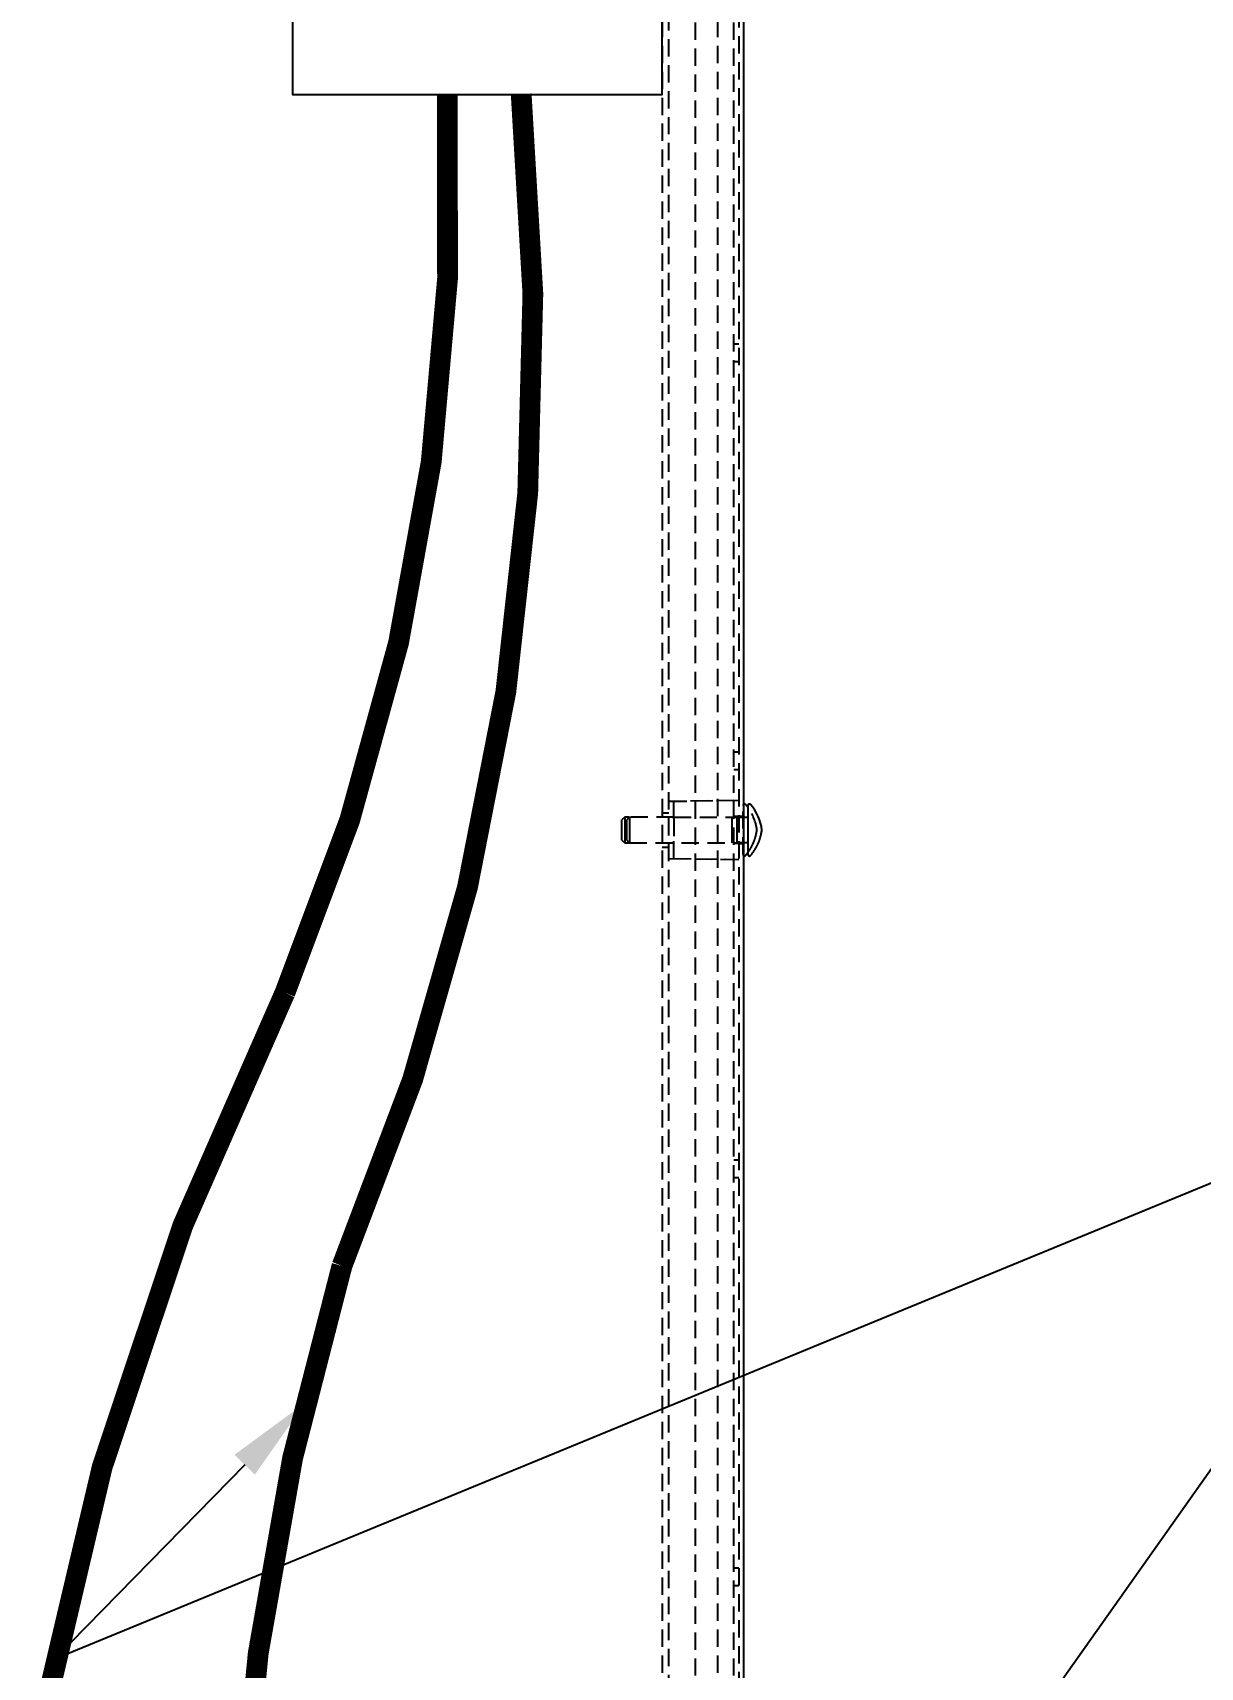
# Model space of a CAD drawing. Header units: feet. Extents: x -208 to 2089, y -974 to 342.
# Drawn here: x 1222.07 to 1238.94, y 111.1 to 134.71 of the extents above; entities that cross this region are included whole.
import ezdxf
from ezdxf import colors
from ezdxf.entities.mleader import LeaderData, LeaderLine
from ezdxf.math import Vec2, Vec3

# ---------------------------------------------------------------- set-up
doc = ezdxf.new("R2010")
doc.units = ezdxf.units.FT
doc.header["$MEASUREMENT"] = 0
doc.linetypes.add('HIDDEN', pattern=[0.375, 0.25, -0.125])
for name, color, linetype in [('E-CABL-FO', 120, 'FIBER_OPTIC'), ('E-EQPM-CAB', 5, 'Continuous'), ('E-EQPM-ENCL', 8, 'Continuous'), ('G-ANNO-TEXT', 1, 'Continuous')]:
    doc.layers.add(name, color=color, linetype=linetype)
doc.styles.add('NEI-A', font='arial.ttf', dxfattribs={"height": 0.1})
doc.linetypes.add('FIBER_OPTIC', pattern='A,0.2,-0.05,0,-0.05,0.2,-0.15,["FO",Standard,S=0.1,R=0,X=-0.04,Y=-0.05],-0.25,0.2,-0.05,0,-0.05', length=1.2)

msp = doc.modelspace()

# ---------------------------------------------------------------- linework, layer by layer
at = {"layer": 'E-EQPM-CAB'}
msp.add_lwpolyline([(1225.82887, 145.81665), (1225.82887, 133.81665), (1231.1622, 133.81665), (1231.1622, 145.81665)], close=True, dxfattribs=at)
at = {"layer": 'E-EQPM-ENCL', "linetype": 'HIDDEN'}
for p, q in [((1232.2712, 130.21086), (1232.1992, 130.21086)), ((1232.1992, 129.96085), (1232.2712, 129.96085)), ((1232.2712, 124.31806), (1232.1992, 124.31806)), ((1232.1992, 124.06806), (1232.2712, 124.06806)), ((1232.1992, 123.61989), (1231.2592, 123.60349)), ((1232.2712, 123.61989), (1231.3312, 123.60349)), ((1231.3312, 123.59143), (1231.3312, 123.60349)), ((1231.3312, 123.43122), (1231.3312, 123.59143)), ((1232.3332, 122.83745), (1232.3332, 123.54867)), ((1230.62321, 123.38055), (1230.5832, 123.34057)), ((1230.5832, 123.19306), (1230.5832, 123.34056)), ((1230.69521, 123.38056), (1230.62321, 123.38055)), ((1230.62321, 123.38055), (1230.62321, 123.19306)), ((1230.69521, 123.38055), (1230.6552, 123.34057)), ((1230.6552, 123.19306), (1230.6552, 123.34056)), ((1231.3312, 123.38056), (1230.69521, 123.38055)), ((1230.69521, 123.38055), (1230.69521, 123.19306)), ((1231.1622, 123.44307), (1231.2592, 123.44307)), ((1231.3312, 123.35327), (1231.3312, 123.43122)), ((1231.3312, 123.38055), (1232.2492, 123.38056)), ((1231.3312, 123.35327), (1231.3312, 123.03284)), ((1232.1772, 123.34056), (1232.1772, 123.38056)), ((1232.1772, 123.19306), (1232.1772, 123.34056)), ((1232.2712, 123.38856), (1232.1992, 123.38856)), ((1232.2492, 123.38056), (1232.3432, 123.38056)), ((1232.2492, 123.34056), (1232.2492, 123.38056)), ((1232.2492, 123.19306), (1232.2492, 123.34056)), ((1232.3432, 123.38856), (1232.2712, 123.38856)), ((1230.5832, 123.04556), (1230.5832, 123.19306)), ((1230.5832, 123.04555), (1230.62321, 123.00557)), ((1230.62321, 123.19306), (1230.62321, 123.00557)), ((1230.62321, 123.00557), (1230.69521, 123.00556)), ((1230.6552, 123.04556), (1230.6552, 123.19306)), ((1230.6552, 123.04555), (1230.69521, 123.00557)), ((1230.69521, 123.19306), (1230.69521, 123.00557)), ((1230.69521, 123.00557), (1232.24919, 123.00557)), ((1231.3312, 122.9549), (1231.3312, 123.03284)), ((1232.1772, 123.04556), (1232.1772, 123.19306)), ((1232.1772, 123.00556), (1232.1772, 123.04556)), ((1232.24919, 123.00556), (1232.2492, 123.00556)), ((1232.2492, 123.04556), (1232.2492, 123.19306)), ((1232.2492, 123.00556), (1232.2492, 123.04556)), ((1232.3432, 123.00556), (1232.2492, 123.00556)), ((1231.1622, 122.94305), (1231.2592, 122.94305)), ((1231.2592, 122.78263), (1232.1992, 122.76623)), ((1231.3312, 122.79469), (1231.3312, 122.9549)), ((1231.3312, 122.78263), (1231.3312, 122.79469)), ((1231.3312, 122.78263), (1232.2712, 122.76623)), ((1232.2712, 122.99756), (1232.1992, 122.99756)), ((1232.2712, 122.99756), (1232.3432, 122.99756))]:
    msp.add_line(p, q, dxfattribs=at)
at = {"layer": 'E-EQPM-ENCL', "linetype": 'Continuous'}
for p, q in [((1232.4052, 122.83745), (1232.4052, 123.54867)), ((1232.3432, 123.38056), (1232.4052, 123.38056)), ((1232.4052, 123.00556), (1232.3432, 123.00556))]:
    msp.add_line(p, q, dxfattribs=at)
at = {"layer": 'E-EQPM-ENCL', "linetype": 'HIDDEN'}
for points in [[(1232.4052, 122.87094), (1232.41197, 122.88045, 0.00415512), (1232.41859, 122.89007, 0.00414249), (1232.42505, 122.89982, 0.00413699), (1232.43137, 122.90968, 0.00414769), (1232.43751, 122.91966, 0.00415272), (1232.4435, 122.92974, 0.00415418), (1232.44932, 122.93994, 0.0041548), (1232.45498, 122.95023, 0.00415704), (1232.46046, 122.96062, 0.00415804), (1232.46577, 122.9711, 0.00415888), (1232.4709, 122.98167, 0.00415767), (1232.47586, 122.99232, 0.00415468), (1232.48063, 123.00305, 0.00415625), (1232.48523, 123.01386, 0.00416091), (1232.48964, 123.02474, 0.00414884), (1232.49387, 123.03568, 0.00412072), (1232.49791, 123.04667, 0.00415194), (1232.50177, 123.05774, 0.0042278), (1232.50543, 123.06887, 0.00410799), (1232.50891, 123.08001, 0.00383798), (1232.51218, 123.09111, 0.00421767), (1232.51529, 123.10244, 0.0049985), (1232.51825, 123.11406, 0.00381401), (1232.52091, 123.125, 0.00136294), (1232.52322, 123.1349, 0.00531894), (1232.52577, 123.14765, 0.00911544), (1232.52913, 123.1673, 0.00448552), (1232.53319, 123.19306, 0.00238968)], [(1232.3332, 122.83744), (1232.33321, 122.83689, 0.00752636), (1232.33323, 122.83633, 0.0070835), (1232.33327, 122.83575, 0.00699008), (1232.33333, 122.83517, 0.00730418), (1232.33341, 122.83458, 0.00745645), (1232.3335, 122.83398, 0.00758292), (1232.33362, 122.83337, 0.00767413), (1232.33376, 122.83276, 0.00784705), (1232.33392, 122.83214, 0.00795351), (1232.3341, 122.83151, 0.00811521), (1232.33431, 122.83088, 0.00821367), (1232.33454, 122.83025, 0.00836851), (1232.33479, 122.82962, 0.00847483), (1232.33508, 122.82899, 0.0086481), (1232.33539, 122.82836, 0.00871736), (1232.33572, 122.82773, 0.00880327), (1232.33608, 122.82711, 0.00898234), (1232.33647, 122.82649, 0.00933068), (1232.33689, 122.82587, 0.0091169), (1232.33733, 122.82527, 0.00857519), (1232.3378, 122.82469, 0.00963578), (1232.3383, 122.8241, 0.01175228), (1232.33885, 122.82353, 0.00882709), (1232.33938, 122.82299, 0.00275913), (1232.33987, 122.82251, 0.01285979), (1232.34056, 122.82195, 0.02245551), (1232.34169, 122.82115, 0.01082752), (1232.3432, 122.82013, 0.0056135)]]:
    msp.add_lwpolyline(points, format="xyb", dxfattribs=at)
at = {"layer": 'E-EQPM-ENCL', "linetype": 'Continuous'}
for points in [[(1232.44034, 122.82439), (1232.44909, 122.83473, 0.00484233), (1232.45765, 122.84525, 0.0048138), (1232.46603, 122.85597, 0.00480353), (1232.47421, 122.86687, 0.00482694), (1232.4822, 122.87794, 0.00483816), (1232.48998, 122.88918, 0.00484324), (1232.49755, 122.9006, 0.00484636), (1232.50491, 122.91216, 0.0048537), (1232.51204, 122.92389, 0.00485759), (1232.51896, 122.93576, 0.00486218), (1232.52564, 122.94777, 0.00486292), (1232.53209, 122.95991, 0.00486258), (1232.5383, 122.97218, 0.00486623), (1232.54427, 122.98457, 0.00487415), (1232.54999, 122.99708, 0.00486147), (1232.55547, 123.00968, 0.00483049), (1232.5607, 123.02239, 0.00486794), (1232.56568, 123.03519, 0.00495779), (1232.5704, 123.0481, 0.00481846), (1232.57487, 123.06103, 0.0045035), (1232.57905, 123.07395, 0.00494737), (1232.58302, 123.08714, 0.00586043), (1232.58677, 123.10069, 0.0044754), (1232.59013, 123.11346, 0.0016084), (1232.59304, 123.12502, 0.00623279), (1232.5962, 123.13993, 0.01067785), (1232.60029, 123.16292, 0.00525955), (1232.60519, 123.19306, 0.00280343)], [(1232.3432, 122.82013), (1232.34365, 122.81988, 0.00645795), (1232.34411, 122.81964, 0.0064388), (1232.34457, 122.81941, 0.00642544), (1232.34504, 122.81919, 0.00644809), (1232.34552, 122.81898, 0.00645912), (1232.346, 122.81879, 0.00645842), (1232.34649, 122.81861, 0.00645708), (1232.34698, 122.81844, 0.00645722), (1232.34747, 122.81829, 0.00645539), (1232.34797, 122.81815, 0.00644825), (1232.34847, 122.81802, 0.00644221), (1232.34898, 122.8179, 0.0064304), (1232.34948, 122.8178, 0.0064213), (1232.34999, 122.81771, 0.00640414), (1232.3505, 122.81763, 0.00639174), (1232.35101, 122.81757, 0.00636959), (1232.35152, 122.81752, 0.00635408), (1232.35202, 122.81749, 0.00632703), (1232.35253, 122.81746, 0.0063085), (1232.35304, 122.81745, 0.00627681), (1232.35354, 122.81745, 0.0062554), (1232.35404, 122.81747, 0.00621928), (1232.35454, 122.8175, 0.00619515), (1232.35503, 122.81754, 0.00615486), (1232.35552, 122.81759, 0.00612818), (1232.356, 122.81765, 0.00608403), (1232.35649, 122.81772, 0.00605498), (1232.35696, 122.81781, 0.00600725), (1232.35743, 122.8179, 0.00597603), (1232.3579, 122.81801, 0.00592504), (1232.35835, 122.81813, 0.00589184), (1232.35881, 122.81825, 0.00583792), (1232.35925, 122.81839, 0.00580295), (1232.35969, 122.81854, 0.0057464), (1232.36012, 122.81869, 0.00570987), (1232.36055, 122.81885, 0.00565109), (1232.36097, 122.81902, 0.00561312), (1232.36138, 122.8192, 0.00555217), (1232.36178, 122.81939, 0.0055133), (1232.36217, 122.81958, 0.00545141), (1232.36256, 122.81978, 0.00541058), (1232.36294, 122.81998, 0.00534474), (1232.36331, 122.82019, 0.00530668), (1232.36367, 122.82041, 0.00524893), (1232.36402, 122.82063, 0.00519756), (1232.36437, 122.82086, 0.00510714), (1232.3647, 122.82109, 0.00509992), (1232.36503, 122.82133, 0.00511706), (1232.36535, 122.82157, 0.0049563), (1232.36566, 122.82181, 0.00461639), (1232.36597, 122.82206, 0.00497118), (1232.36626, 122.82231, 0.00573245), (1232.36656, 122.82257, 0.00445759), (1232.36683, 122.82282, 0.00182116), (1232.36707, 122.82304, 0.00592827), (1232.36736, 122.82333, 0.00996601), (1232.36779, 122.82379, 0.00503207), (1232.36834, 122.82439, 0.00275444)], [(1232.36834, 122.82439), (1232.36962, 122.82588, 0.0006992), (1232.37091, 122.82738, 0.0006984), (1232.37218, 122.82888, 0.00069822), (1232.37346, 122.83039, 0.0006988), (1232.37473, 122.8319, 0.00069909), (1232.376, 122.83341, 0.00069931), (1232.37726, 122.83493, 0.00069946), (1232.37852, 122.83645, 0.00069974), (1232.37977, 122.83798, 0.00069996), (1232.38102, 122.83951, 0.00070034), (1232.38227, 122.84104, 0.00070037), (1232.38351, 122.84258, 0.00070028), (1232.38475, 122.84413, 0.00070096), (1232.38599, 122.84567, 0.00070248), (1232.38722, 122.84722, 0.00070089), (1232.38845, 122.84878, 0.00069685), (1232.38967, 122.85033, 0.00070308), (1232.39089, 122.8519, 0.00071765), (1232.39211, 122.85347, 0.00069733), (1232.39332, 122.85503, 0.00065119), (1232.39451, 122.85659, 0.00071914), (1232.39573, 122.85818, 0.00085784), (1232.39696, 122.85982, 0.00065085), (1232.39812, 122.86135, 0.00022256), (1232.39916, 122.86274, 0.00091915), (1232.4005, 122.86453, 0.00158237), (1232.40254, 122.86731, 0.00077321), (1232.4052, 122.87094, 0.00040946)], [(1232.4052, 122.83744), (1232.40521, 122.83681, 0.00866946), (1232.40524, 122.83617, 0.00809564), (1232.40529, 122.83551, 0.0079748), (1232.40537, 122.83484, 0.00838208), (1232.40547, 122.83416, 0.00857888), (1232.4056, 122.83348, 0.00874287), (1232.40575, 122.83278, 0.00886073), (1232.40593, 122.83207, 0.00908472), (1232.40615, 122.83136, 0.00922047), (1232.40639, 122.83065, 0.0094261), (1232.40667, 122.82993, 0.0095538), (1232.40698, 122.82921, 0.00975725), (1232.40732, 122.82849, 0.00988117), (1232.40769, 122.82778, 0.01007479), (1232.40811, 122.82707, 0.01019156), (1232.40855, 122.82636, 0.01037334), (1232.40904, 122.82567, 0.01048135), (1232.40955, 122.82499, 0.0106477), (1232.41011, 122.82433, 0.01074488), (1232.4107, 122.82368, 0.01089258), (1232.41132, 122.82305, 0.01097702), (1232.41197, 122.82245, 0.01110291), (1232.41266, 122.82187, 0.01117281), (1232.41338, 122.82132, 0.01127398), (1232.41413, 122.82079, 0.01132785), (1232.4149, 122.8203, 0.01140204), (1232.4157, 122.81985, 0.01143842), (1232.41653, 122.81943, 0.01148302), (1232.41737, 122.81905, 0.01150203), (1232.41823, 122.8187, 0.01151925), (1232.4191, 122.8184, 0.01152083), (1232.41999, 122.81814, 0.01150716), (1232.42089, 122.81792, 0.01148922), (1232.42179, 122.81774, 0.01144352), (1232.4227, 122.81761, 0.01140664), (1232.42361, 122.81751, 0.01133247), (1232.42451, 122.81746, 0.01127827), (1232.42541, 122.81745, 0.01117646), (1232.4263, 122.81748, 0.0111065), (1232.42718, 122.81755, 0.01098116), (1232.42805, 122.81766, 0.01089507), (1232.42891, 122.8178, 0.01074362), (1232.42974, 122.81797, 0.01065057), (1232.43056, 122.81818, 0.01049564), (1232.43136, 122.81842, 0.01037085), (1232.43213, 122.81869, 0.01014717), (1232.43288, 122.81899, 0.0100879), (1232.43361, 122.81931, 0.01003539), (1232.43432, 122.81965, 0.00971091), (1232.43499, 122.82002, 0.00903873), (1232.43564, 122.82039, 0.00958788), (1232.43627, 122.8208, 0.01081688), (1232.43688, 122.82123, 0.00855267), (1232.43744, 122.82164, 0.00386535), (1232.43794, 122.82202, 0.01091911), (1232.43851, 122.82253, 0.01803252), (1232.43932, 122.82333, 0.00932723), (1232.44034, 122.82439, 0.00522306)]]:
    msp.add_lwpolyline(points, format="xyb", dxfattribs=at)
at = {"layer": 'E-EQPM-ENCL', "linetype": 'HIDDEN'}
for centre, radius, start, end in [((1232.3532, 123.54867), 0.02, 120, 180), ((1231.83619, 123.10258), 0.70285, 7.396342, 35.946558)]:
    msp.add_arc(centre, radius, start, end, dxfattribs=at)
at = {"layer": 'E-EQPM-ENCL', "linetype": 'Continuous'}
for centre, radius, start, end in [((1232.3532, 123.54867), 0.02, 40.788589, 120), ((1231.83619, 123.10258), 0.70285, 35.946558, 40.788589), ((1232.4252, 123.54867), 0.02, 40.788589, 180), ((1231.90819, 123.10258), 0.70285, 7.396342, 40.788589)]:
    msp.add_arc(centre, radius, start, end, dxfattribs=at)

# ---------------------------------------------------------------- leaders
at = {"layer": 'G-ANNO-TEXT'}
ml = msp.add_multileader_mtext('Standard', dxfattribs=at)
ml.set_content('FIBER OPTIC CABLES', color=256, style='NEI-A')
ml.set_leader_properties()
ml.build(insert=Vec2(0, 0))
ml.multileader.update_dxf_attribs({"dogleg_length": 0.0625, "arrow_head_size": 1.25, "scale": 10})
ctx = ml.context
ctx.base_point, ctx.scale, ctx.char_height, ctx.arrow_head_size, ctx.landing_gap_size, ctx.plane_origin = Vec3(1240.61754, 118.46951), 10, 1, 1.25, 0.625, Vec3(1223.13853, 95.12555)
notes = []
notes.append((ctx, [(1, (1, 1, 0), (1239.99254, 118.46951), (1, 0), 0.625, [(1, [(1226.00974, 114.91972), (1222.39586, 111.22299)], 0, [])])]))
ctx.mtext.insert, ctx.mtext.defined_height, ctx.mtext.flow_direction = Vec3(1241.24254, 118.97803), 0.50853, 5
ctx.mtext.has_bg_fill, ctx.mtext.bg_color, ctx.mtext.bg_scale_factor, ctx.mtext.bg_transparency, ctx.mtext.use_window_bg_color = 1, -1073741824, 1.5, 0, 1
for ctx, leaders in notes:
    for number, flags, end, landing, length, lines in leaders:
        leader = LeaderData()
        leader.index, (leader.has_last_leader_line, leader.has_dogleg_vector, leader.attachment_direction) = number, flags
        leader.last_leader_point, leader.dogleg_vector, leader.dogleg_length = Vec3(end), Vec3(landing), length
        for number, points, colour, breaks in lines:
            line = LeaderLine()
            line.index, line.vertices, line.color, line.breaks = number, Vec3.list(points), colors.encode_raw_color(colour), breaks
            leader.lines.append(line)
        ctx.leaders.append(leader)

# ---------------------------------------------------------------- next in the draw order: linework, layer by layer
at = {"layer": 'E-CABL-FO', "linetype": 'Continuous', "const_width": 0.3, "flags": 128}
msp.add_lwpolyline([(1228.06179, 133.81665, -0.11303153), (1225.71871, 120.84556, 0.09117732), (1221.72168, 106.78161, 0.02376714), (1221.61335, 104.50383), (1221.61335, 90.22906, -0.41421356), (1196.61335, 65.22906), (1181.2712, 65.22906)], format="xyb", dxfattribs=at)
at = {"layer": 'E-EQPM-ENCL', "linetype": 'HIDDEN'}
for p, q in [((1231.1622, 147.64506), (1231.1622, 98.74106)), ((1231.2592, 98.74106), (1231.2592, 147.64506)), ((1231.9622, 147.64506), (1231.9622, 98.74106)), ((1231.6462, 98.97906), (1231.6462, 147.40706)), ((1232.1992, 98.97906), (1232.1992, 147.40706)), ((1232.2712, 118.42525), (1232.1992, 118.42525)), ((1232.1992, 118.17526), (1232.2712, 118.17526))]:
    msp.add_line(p, q, dxfattribs=at)

# ---------------------------------------------------------------- next in the draw order: leaders
at = {"layer": 'G-ANNO-TEXT'}
ml = msp.add_multileader_mtext('Standard', dxfattribs=at)
ml.set_content('DRILL HOLE IN CHASSIS AND INSTALL BULKHEAD GROUND CONNECTOR FOR INCOMING GROUND CONDUCTOR', color=256, style='NEI-A')
ml.set_leader_properties()
ml.build(insert=Vec2(0, 0))
ml.multileader.update_dxf_attribs({"dogleg_length": 0.0625, "arrow_head_size": 1.25, "scale": 10})
ctx = ml.context
ctx.base_point, ctx.scale, ctx.char_height, ctx.arrow_head_size, ctx.landing_gap_size, ctx.plane_origin = Vec3(1240.61754, 115.24111), 10, 1, 1.25, 0.625, Vec3(1227.72265, 100.14101)
notes = []
notes.append((ctx, [(0, (1, 1, 0), (1239.99254, 115.24111), (1, 0), 0.625, [(0, [(1232.3432, 104.41434)], 0, [])])]))
ctx.mtext.insert, ctx.mtext.width, ctx.mtext.defined_height, ctx.mtext.flow_direction = Vec3(1241.24254, 115.74963), 27.5529002, 0.50853, 5
ctx.mtext.has_bg_fill, ctx.mtext.bg_color, ctx.mtext.bg_scale_factor, ctx.mtext.bg_transparency, ctx.mtext.use_window_bg_color = 1, -1073741824, 1.5, 0, 1
for ctx, leaders in notes:
    for number, flags, end, landing, length, lines in leaders:
        leader = LeaderData()
        leader.index, (leader.has_last_leader_line, leader.has_dogleg_vector, leader.attachment_direction) = number, flags
        leader.last_leader_point, leader.dogleg_vector, leader.dogleg_length = Vec3(end), Vec3(landing), length
        for number, points, colour, breaks in lines:
            line = LeaderLine()
            line.index, line.vertices, line.color, line.breaks = number, Vec3.list(points), colors.encode_raw_color(colour), breaks
            leader.lines.append(line)
        ctx.leaders.append(leader)

# ---------------------------------------------------------------- next in the draw order: linework, layer by layer
at = {"layer": 'E-CABL-FO', "linetype": 'Continuous', "const_width": 0.3, "flags": 128}
msp.add_lwpolyline([(1265.3432, 65.22906), (1250.00105, 65.22906, -0.41421356), (1225.00105, 90.22906), (1225.00105, 105.14064, 0.00466148), (1224.99688, 105.58812, -0.07731506), (1226.54053, 116.89557, 0.12680813), (1229.12919, 133.81665)], format="xyb", dxfattribs=at)
at = {"layer": 'E-EQPM-ENCL', "linetype": 'HIDDEN'}
for p, q in [((1232.2712, 154.15706), (1232.2712, 94.22906)), ((1232.2712, 112.53246), (1232.1992, 112.53246)), ((1232.1992, 112.28247), (1232.2712, 112.28247))]:
    msp.add_line(p, q, dxfattribs=at)
at = {"layer": 'E-EQPM-ENCL', "linetype": 'Continuous'}
msp.add_line((1232.3432, 94.22906), (1232.3432, 151.22906), dxfattribs=at)

doc.saveas('drawing.dxf')
